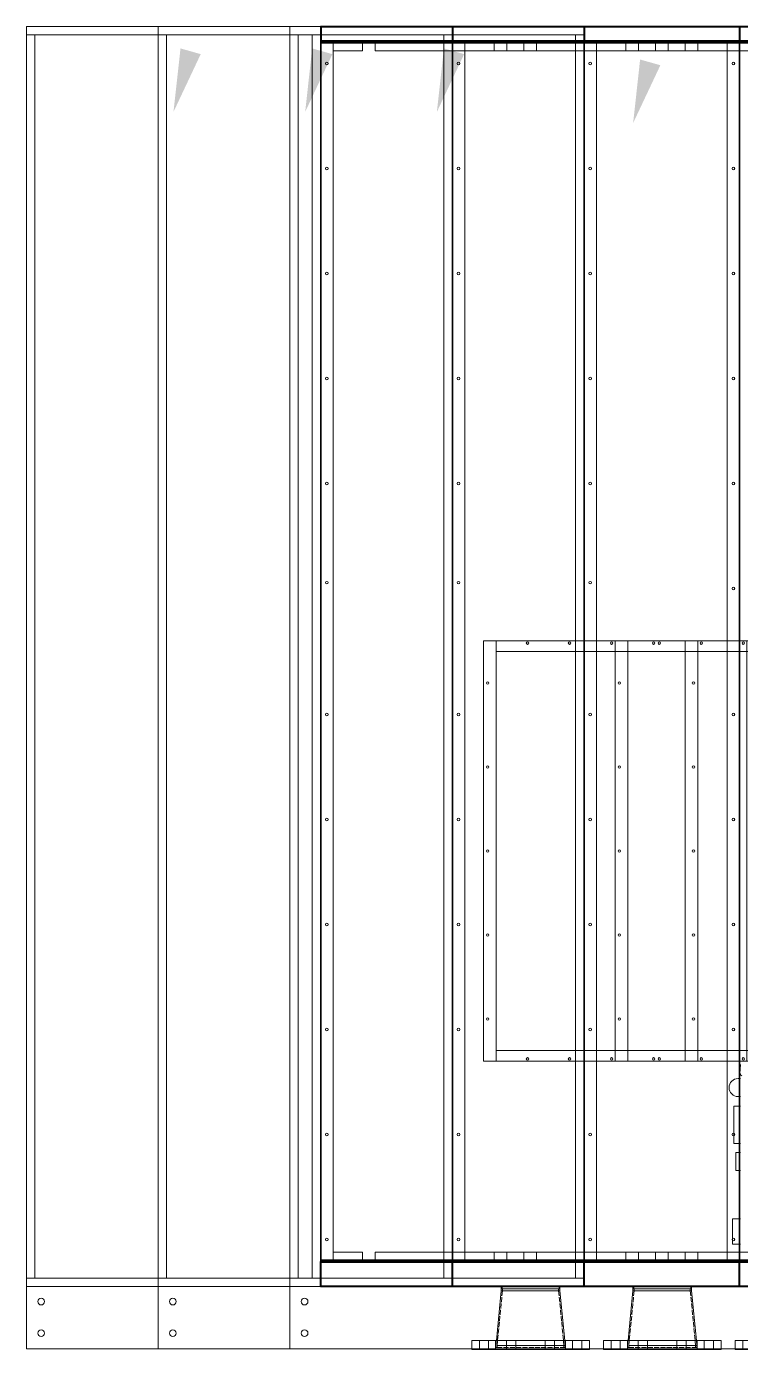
# Model space of a CAD drawing. Header units: millimetres. Extents: x -662372 to 32037, y -140374 to 23117.
# Drawn here: x -662372 to -660672, y -140374 to -137224 of the extents above; entities that cross this region are included whole.
import ezdxf

# ---------------------------------------------------------------- set-up
doc = ezdxf.new("R2010")
doc.units = ezdxf.units.MM
doc.linetypes.add('DASHED', pattern=[15, 12, -3])
doc.linetypes.add('HIDDEN', pattern=[0.375, 0.25, -0.125])
doc.layers.add('냉각탑_dim', color=1, linetype='Continuous')
doc.layers.add('숨은선', color=5, linetype='HIDDEN')

# ---------------------------------------------------------------- blocks, each defined once
blk = doc.blocks.new('A$C42073BE0')
for p, q in [((0, 998), (0, 0)), ((0, 998), (36, 998)), ((36, 998), (36, 0)), ((0, 0), (36, 0))]:
    blk.add_line(p, q)
at = {"layer": '숨은선', "ltscale": 4}
for p, q in [((1.6, 996.4), (34.4, 996.4)), ((1.6, 996.4), (1.6, 0)), ((34.4, 996.4), (34.4, 0)), ((1.6, 1.6), (34.4, 1.6))]:
    blk.add_line(p, q, dxfattribs=at)
blk = doc.blocks.new('1')
at = {"lineweight": 20}
for p, q in [((12222.5, 12904.6), (11522.5, 12904.6)), ((11522.5, 9904.6), (11522.5, 12904.6)), ((12222.5, 12884.6), (11522.5, 12884.6)), ((11542.5, 9924.6), (11542.5, 12884.6)), ((12202.5, 12884.6), (12202.5, 9924.6)), ((12222.5, 12866.6), (12222.5, 9966.6)), ((12222.5, 12866.6), (13220.5, 12866.6)), ((13220.5, 12866.6), (13220.5, 9966.6)), ((12610.5, 11441.6), (12610.5, 10441.6)), ((12610.5, 11441.6), (13120.5, 11441.6)), ((12640.5, 11441.6), (12640.5, 10441.6)), ((13090.5, 11441.6), (13090.5, 10441.6)), ((13120.5, 11441.6), (13120.5, 10441.6)), ((13090.5, 11416.6), (12640.5, 11416.6)), ((13090.5, 10466.6), (12640.5, 10466.6)), ((12610.5, 10441.6), (13120.5, 10441.6)), ((12252.5, 9986.6), (12252.5, 9966.6)), ((13090.5, 9986.6), (13090.5, 9966.6)), ((13190.5, 9986.6), (13190.5, 9966.6)), ((12222.5, 9966.6), (13220.5, 9966.6)), ((12222.5, 9924.6), (11522.5, 9924.6)), ((12222.5, 9904.6), (11522.5, 9904.6))]:
    blk.add_line(p, q, dxfattribs=at)
at = {"color": 0, "lineweight": 20}
for p, q in [((13222.5, 12904.6), (12222.5, 12904.6)), ((12222.5, 9904.6), (12222.5, 12904.6)), ((11522.5, 9756.3), (11522.5, 9904.6)), ((13226, 9904.6), (12222.5, 9904.6)), ((18822.5, 9756.3), (11522.5, 9756.3))]:
    blk.add_line(p, q, dxfattribs=at)
at = {"color": 5, "lineweight": 20}
for p, q in [((12252.5, 12866.6), (12252.5, 9966.6)), ((12322.5, 12846.6), (12322.5, 12866.6)), ((12322.5, 12865), (12352.5, 12865)), ((12352.5, 12846.6), (12352.5, 12866.6)), ((12706.5, 12846.6), (12706.5, 12866.6)), ((12706.5, 12865), (12736.5, 12865)), ((12736.5, 12846.6), (12736.5, 12866.6)), ((13090.5, 12846.6), (13090.5, 12866.6)), ((13090.5, 12865), (13120.5, 12865)), ((13120.5, 12846.6), (13120.5, 12866.6)), ((13190.5, 12866.6), (13190.5, 9966.6)), ((12252.5, 12846.6), (12322.5, 12846.6)), ((12252.5, 12846.6), (12322.5, 12846.6)), ((12352.5, 12846.6), (12706.5, 12846.6)), ((12736.5, 12846.6), (13090.5, 12846.6)), ((13120.5, 12846.6), (13190.5, 12846.6)), ((12252.5, 9986.6), (12322.5, 9986.6)), ((12252.5, 9986.6), (12322.5, 9986.6)), ((12322.5, 9986.6), (12322.5, 9966.6)), ((12352.5, 9986.6), (12706.5, 9986.6)), ((12352.5, 9986.6), (12352.5, 9966.6)), ((12706.5, 9986.6), (12706.5, 9966.6)), ((12736.5, 9986.6), (13090.5, 9986.6)), ((12736.5, 9986.6), (12736.5, 9966.6)), ((13120.5, 9986.6), (13190.5, 9986.6)), ((13120.5, 9986.6), (13120.5, 9966.6)), ((12322.5, 9968.2), (12352.5, 9968.2)), ((12706.5, 9968.2), (12736.5, 9968.2)), ((13090.5, 9968.2), (13120.5, 9968.2))]:
    blk.add_line(p, q, dxfattribs=at)
at = {"color": 7, "lineweight": 20, "ltscale": 0.011818}
blk.add_line((13222.5, 10433.4), (13220.6, 10412.2), dxfattribs=at)
at = {"color": 7, "lineweight": 20, "ltscale": 0.003333}
for p, q in [((13222.5, 10399.8), (13216.5, 10399.8)), ((13222.5, 10357.1), (13216.5, 10357.1))]:
    blk.add_line(p, q, dxfattribs=at)
at = {"color": 7, "lineweight": 20, "ltscale": 0.001034}
blk.add_line((13220.6, 10412.2), (13222.5, 10412), dxfattribs=at)
at = {"color": 7, "lineweight": 20, "ltscale": 0.02475}
for p, q in [((13206.5, 10334.2), (13206.5, 10289.6)), ((13206.5, 10289.6), (13206.5, 10245.1))]:
    blk.add_line(p, q, dxfattribs=at)
at = {"color": 7, "lineweight": 20, "ltscale": 0.008889}
for p, q in [((13222.5, 10334.2), (13206.5, 10334.2)), ((13222.5, 10245.1), (13206.5, 10245.1))]:
    blk.add_line(p, q, dxfattribs=at)
at = {"color": 7, "lineweight": 20, "ltscale": 0.011861}
blk.add_line((13211.3, 10181.3), (13211.3, 10224), dxfattribs=at)
at = {"color": 7, "lineweight": 20, "ltscale": 0.006222}
for p, q in [((13211.3, 10224), (13222.5, 10224)), ((13211.3, 10181.3), (13222.5, 10181.3))]:
    blk.add_line(p, q, dxfattribs=at)
at = {"color": 7, "lineweight": 20, "ltscale": 0.016806}
for p, q in [((13203.3, 10035.7), (13203.3, 10065.9)), ((13203.3, 10005.4), (13203.3, 10035.7))]:
    blk.add_line(p, q, dxfattribs=at)
at = {"color": 7, "lineweight": 20, "ltscale": 0.010667}
for p, q in [((13203.3, 10065.9), (13222.5, 10065.9)), ((13203.3, 10005.4), (13222.5, 10005.4))]:
    blk.add_line(p, q, dxfattribs=at)
for p, q in [((12222.5, 9922.6), (12222.5, 9964.6)), ((12222.5, 9964.6), (13220.5, 9964.6)), ((12222.5, 9904.6), (12222.5, 9964.6)), ((13220.5, 9904.6), (13220.5, 9964.6)), ((12222.5, 9904.6), (13220.5, 9904.6))]:
    blk.add_line(p, q)
at = {"color": 7, "lineweight": 13}
for p, q in [((12652.7, 9894.3), (12641.1, 9776.6)), ((12652.6, 9899.3), (12652.6, 9904.6)), ((12792.4, 9899.3), (12661.2, 9899.3)), ((12792.4, 9894.3), (12661.2, 9894.3)), ((12792.4, 9899.3), (12792.4, 9904.6)), ((12792.4, 9894.3), (12803.9, 9776.6)), ((12862.5, 9776.6), (12582.5, 9776.6)), ((12862.5, 9754.6), (12582.5, 9754.6))]:
    blk.add_line(p, q, dxfattribs=at)
at = {"color": 7, "linetype": 'DASHED', "lineweight": 13}
for p, q in [((12655.7, 9894.2), (12642.9, 9764.5)), ((12783.8, 9894.3), (12652.7, 9894.3)), ((12654.6, 9899.3), (12654.6, 9904.6)), ((12789.4, 9894.2), (12655.7, 9894.2)), ((12789.4, 9894.2), (12802.1, 9764.5)), ((12790.4, 9899.3), (12790.4, 9904.6)), ((12805.1, 9764.6), (12639.9, 9764.6)), ((12792.4, 9764.5), (12642.9, 9764.5)), ((12805.1, 9759.6), (12650, 9759.6)), ((12802.1, 9764.5), (12652.7, 9764.5))]:
    blk.add_line(p, q, dxfattribs=at)
at = {"color": 7, "lineweight": 13, "ltscale": 0.436875}
for p, q in [((12722.5, 9899.3), (12652.6, 9899.3)), ((12792.4, 9899.3), (12722.5, 9899.3))]:
    blk.add_line(p, q, dxfattribs=at)
at = {"color": 7, "lineweight": 13, "ltscale": 0.053443}
for p, q in [((12661.2, 9899.3), (12652.7, 9899.3)), ((12661.2, 9894.3), (12652.7, 9894.3))]:
    blk.add_line(p, q, dxfattribs=at)
at = {"color": 7, "lineweight": 13, "ltscale": 0.03125}
for p, q in [((12652.7, 9894.3), (12652.7, 9899.3)), ((12792.4, 9894.3), (12792.4, 9899.3))]:
    blk.add_line(p, q, dxfattribs=at)
at = {"color": 7, "linetype": 'DASHED', "lineweight": 13, "ltscale": 0.032169}
for p, q in [((12655.7, 9894.2), (12655.7, 9899.3)), ((12789.4, 9894.2), (12789.4, 9899.3))]:
    blk.add_line(p, q, dxfattribs=at)
at = {"color": 7, "linetype": 'DASHED', "lineweight": 13, "ltscale": 0.053443}
blk.add_line((12792.4, 9894.3), (12783.8, 9894.3), dxfattribs=at)
at = {"color": 7, "lineweight": 13, "ltscale": 0.1375}
for p, q in [((12582.5, 9754.6), (12582.5, 9776.6)), ((12862.5, 9754.6), (12862.5, 9776.6))]:
    blk.add_line(p, q, dxfattribs=at)
at = {"color": 7, "linetype": 'DASHED', "lineweight": 13, "ltscale": 0.1375}
for p, q in [((12600.7, 9754.6), (12600.7, 9776.6)), ((12622.7, 9754.6), (12622.7, 9776.6)), ((12639.5, 9754.6), (12639.5, 9776.6)), ((12665.6, 9754.6), (12665.6, 9776.6)), ((12687.6, 9754.6), (12687.6, 9776.6)), ((12757.4, 9754.6), (12757.4, 9776.6)), ((12779.4, 9754.6), (12779.4, 9776.6)), ((12805.5, 9754.6), (12805.5, 9776.6)), ((12822.4, 9754.6), (12822.4, 9776.6)), ((12844.4, 9754.6), (12844.4, 9776.6))]:
    blk.add_line(p, q, dxfattribs=at)
at = {"color": 7, "linetype": 'DASHED', "lineweight": 13, "ltscale": 0.075362}
for p, q in [((12641.1, 9776.6), (12639.9, 9764.6)), ((12803.9, 9776.6), (12805.1, 9764.6))]:
    blk.add_line(p, q, dxfattribs=at)
at = {"color": 7, "linetype": 'DASHED', "lineweight": 13, "ltscale": 0.03125}
for p, q in [((12639.9, 9759.6), (12639.9, 9764.6)), ((12805.1, 9759.6), (12805.1, 9764.6))]:
    blk.add_line(p, q, dxfattribs=at)
at = {"color": 7, "linetype": 'DASHED', "lineweight": 13, "ltscale": 0.063198}
blk.add_line((12650, 9759.6), (12639.9, 9759.6), dxfattribs=at)
at = {"color": 7, "linetype": 'DASHED', "lineweight": 13, "ltscale": 0.030331}
for p, q in [((12642.9, 9759.6), (12642.9, 9764.5)), ((12802.1, 9759.6), (12802.1, 9764.5))]:
    blk.add_line(p, q, dxfattribs=at)
at = {"lineweight": 20}
for centre, radius in [((12237.5, 12816.6), 3), ((13205.5, 12816.6), 3), ((12237.5, 12566.6), 3), ((13205.5, 12566.6), 3), ((12237.5, 12316.6), 3), ((13205.5, 12316.6), 3), ((12237.5, 12066.6), 3), ((13205.5, 12066.6), 3), ((12237.5, 11816.6), 3), ((13205.5, 11816.6), 3), ((12237.5, 11580.6), 3), ((13205.5, 11566.6), 3), ((12715.5, 11436.6), 3), ((12815.5, 11436.6), 3), ((12915.5, 11436.6), 3), ((13015.5, 11436.6), 3), ((12620.5, 11341.6), 3), ((13110.5, 11341.6), 3), ((12237.5, 11266.6), 3), ((13205.5, 11266.6), 3), ((12620.5, 11141.6), 3), ((13110.5, 11141.6), 3), ((12237.5, 11016.6), 3), ((13205.5, 11016.6), 3), ((12620.5, 10941.6), 3), ((13110.5, 10941.6), 3), ((12237.5, 10766.6), 3), ((12620.5, 10741.6), 3), ((13110.5, 10741.6), 3), ((13205.5, 10766.6), 3), ((12620.5, 10541.6), 3), ((13110.5, 10541.6), 3), ((12237.5, 10516.6), 3), ((13205.5, 10516.6), 3), ((12715.5, 10446.6), 3), ((12815.5, 10446.6), 3), ((12915.5, 10446.6), 3), ((13015.5, 10446.6), 3), ((12237.5, 10266.6), 3), ((13205.5, 10266.6), 3), ((12237.5, 10016.6), 3), ((13205.5, 10016.6), 3), ((11557.5, 9868.8), 8), ((11557.5, 9793.8), 8)]:
    blk.add_circle(centre, radius, dxfattribs=at)
at = {"color": 7, "lineweight": 20}
for centre, radius, start, end in [((13216.5, 10378.4), 21.4, 90, 270), ((13226, 10410.1), 3.5, 175, 263.6565)]:
    blk.add_arc(centre, radius, start, end, dxfattribs=at)
at = {"layer": '냉각탑_dim', "lineweight": -3}
for points in [[(11937.3, 12838.8), (11872.5, 12701.3), (11889.2, 12852.4)], [(13031.6, 12812.4), (12966.8, 12674.8), (12983.4, 12826)]]:
    blk.add_solid(points, dxfattribs=at)
at = {"layer": '숨은선', "lineweight": 20, "ltscale": 4}
for p, q in [((12224.1, 12866.6), (12224.1, 9968.2)), ((12224.1, 12865), (12706.5, 12865)), ((12736.5, 12865), (13090.5, 12865)), ((13120.5, 12865), (13220.5, 12865)), ((13218.9, 12866.6), (13218.9, 9968.2)), ((12224.1, 9968.2), (12322.5, 9968.2)), ((12252.5, 9968.2), (12706.5, 9968.2)), ((12736.5, 9968.2), (13090.5, 9968.2)), ((13120.5, 9968.2), (13220.5, 9968.2))]:
    blk.add_line(p, q, dxfattribs=at)
at = {"layer": '숨은선', "ltscale": 4}
for p, q in [((12224.1, 9906.2), (12224.1, 9963)), ((12224.1, 9963), (13218.9, 9963)), ((13218.9, 9906.2), (13218.9, 9963)), ((12224.1, 9906.2), (13218.9, 9906.2)), ((12242.5, 9904.6), (12242.5, 9906.2)), ((12641.5, 9904.6), (12641.5, 9906.2)), ((13200.5, 9904.6), (13200.5, 9906.2))]:
    blk.add_line(p, q, dxfattribs=at)
at = {"color": 2, "lineweight": 20, "rotation": 270}
blk.add_blockref('A$C42073BE0', (12222.5, 12904.6), dxfattribs=at)

msp = doc.modelspace()

# ---------------------------------------------------------------- block references
at = {"lineweight": 5}
for p in [(-673894.7, -150129), (-673581.2, -150129), (-673267.6, -150129)]:
    msp.add_blockref('1', p, dxfattribs=at)

doc.saveas('drawing.dxf')
